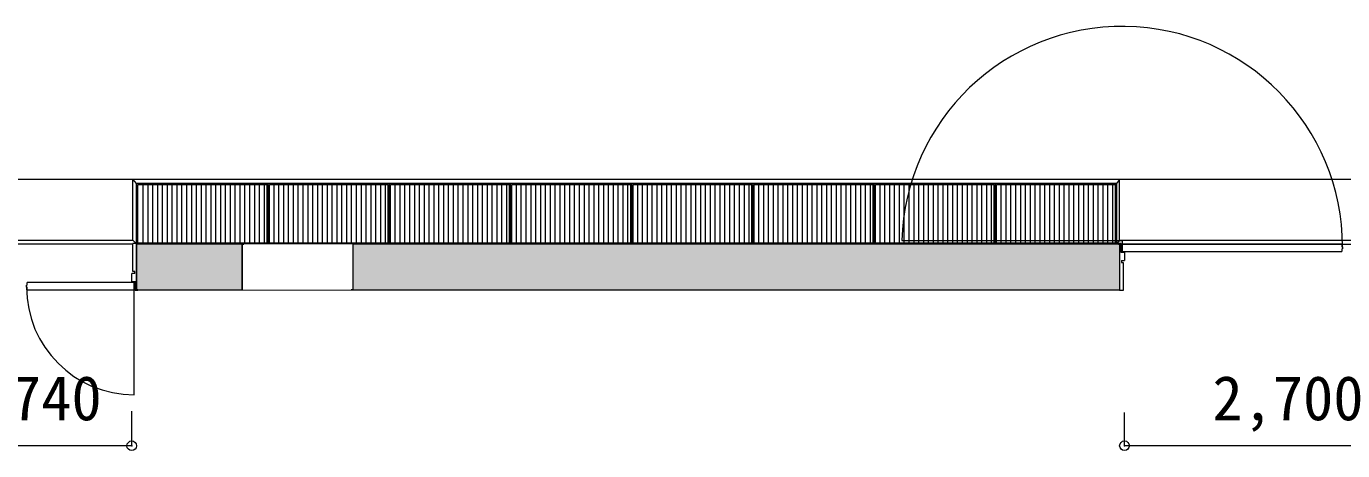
# Model space of a CAD drawing. Units: millimetres at full size, sheet at 1:200; details may follow other scales. Extents: x -96239 to 62349, y -170536 to 17264.
# Drawn here: x -28226 to -17365, y -91567 to -88070 of the extents above; entities that cross this region are included whole.
import ezdxf
from ezdxf.enums import TextEntityAlignment as Align

# ---------------------------------------------------------------- set-up
doc = ezdxf.new("R2010")
doc.units = ezdxf.units.MM
doc.header["$LTSCALE"] = 200
doc.header["$PDMODE"] = 32
doc.header["$PDSIZE"] = 80
for name, color, linetype, lineweight in [('0-1_躯体', 7, 'Continuous', 9), ('0-2_建具', 7, 'Continuous', 9), ('0-3_仕上', 4, 'Continuous', 5), ('0-6_寸法', 4, 'Continuous', 5)]:
    doc.layers.add(name, color=color, linetype=linetype, lineweight=lineweight)
doc.styles.add('ＭＳ ゴシック', font='')
doc.styles.get('ＭＳ ゴシック').set_extended_font_data('MS Gothic')

msp = doc.modelspace()

# ---------------------------------------------------------------- linework, layer by layer
at = {"layer": '0-1_躯体'}
for p, q in [((-3792.2, -89331.2), (-32816.1, -89331.2)), ((-27346.1, -89831.2), (-27346.1, -89331.2)), ((-27346.1, -89331.2), (-27321.1, -89366.2)), ((-27321.1, -89366.2), (-27321.1, -89861.2)), ((-27321.1, -89366.2), (-19230.1, -89366.2)), ((-19205.1, -89331.2), (-19230.1, -89366.2)), ((-19230.1, -89366.2), (-19230.1, -89866.2)), ((-19205.1, -89831.2), (-19205.1, -89331.2)), ((-32816.1, -89831.2), (-27346.1, -89831.2)), ((-27346.1, -89866.2), (-32786.1, -89866.2)), ((-27346.1, -89831.2), (-27321.1, -89861.2)), ((-27346.1, -89866.2), (-27346.1, -89861.2)), ((-27316.1, -89861.2), (-27346.1, -89861.2)), ((-27316.1, -89861.2), (-27316.1, -90241.2)), ((-19205.1, -89866.2), (-27316.1, -89866.2)), ((-19205.1, -89831.2), (-19230.1, -89866.2)), ((-19215.1, -89861.2), (-19215.1, -89866.2)), ((-19192.7, -89861.2), (-19215.1, -89861.2)), ((-19205.1, -89831.2), (-16425.1, -89831.2)), ((-19205.1, -89866.2), (-19205.1, -90241.2)), ((-19195.2, -89866.2), (-16435.1, -89866.2)), ((-19195.1, -89866.2), (-19192.6, -89861.2)), ((-27316.1, -90241.2), (-19205.1, -90241.2))]:
    msp.add_line(p, q, dxfattribs=at)
at = {"layer": '0-1_躯体', "color": 9}
msp.add_solid([(-19205.1, -89866.2), (-27316.1, -89866.2), (-19205.1, -90241.2), (-27316.1, -90241.2)], dxfattribs=at)
at = {"layer": '0-2_建具'}
for p, q in [((-27316.1, -89861.2), (-27346.1, -89861.2)), ((-27346.1, -90091.2), (-27346.1, -89861.2)), ((-27316.1, -90241.2), (-27316.1, -89861.2)), ((-26426.1, -89866.2), (-26426.1, -89891.2)), ((-26191.1, -89866.2), (-26426.1, -89866.2)), ((-26191.1, -89891.2), (-26426.1, -89891.2)), ((-26016.1, -89866.2), (-26191.1, -89866.2)), ((-26026.1, -89896.2), (-26026.1, -89936.2)), ((-26011.1, -89896.2), (-26026.1, -89896.2)), ((-25996.1, -89866.2), (-26011.1, -89866.2)), ((-26011.1, -89866.2), (-26011.1, -89896.2)), ((-25996.1, -89866.2), (-25966.1, -89866.2)), ((-25966.1, -89866.2), (-25966.1, -89896.2)), ((-25966.1, -89896.2), (-25951.1, -89896.2)), ((-25961.1, -89866.2), (-25786.1, -89866.2)), ((-25951.1, -89896.2), (-25951.1, -89936.2)), ((-25786.1, -89866.2), (-25551.1, -89866.2)), ((-25786.1, -89891.2), (-25551.1, -89891.2)), ((-25551.1, -89866.2), (-25551.1, -89891.2)), ((-25531.1, -89866.2), (-25546.1, -89866.2)), ((-25531.1, -89866.2), (-25531.1, -90241.2)), ((-19215.1, -89861.2), (-19192.6, -89861.2)), ((-19215.1, -89861.2), (-19215.1, -89866.2)), ((-19215.1, -89866.2), (-19205.1, -89866.2)), ((-19205.1, -89866.2), (-19205.1, -90246.2)), ((-19192.6, -89861.2), (-19195.1, -89866.2)), ((-19195.1, -89866.2), (-19195.1, -89931.2)), ((-17372.6, -89866.2), (-19185.1, -89866.2)), ((-19185.1, -89926.2), (-17372.6, -89926.2)), ((-17372.6, -89866.2), (-17372.6, -89888.7)), ((-17372.6, -89888.7), (-17366.6, -89888.7)), ((-17372.6, -89903.7), (-17366.6, -89903.7)), ((-17372.6, -89903.7), (-17372.6, -89926.2)), ((-17366.6, -89888.7), (-17366.6, -89903.7)), ((-26026.1, -89936.2), (-26011.1, -89936.2)), ((-26011.1, -89936.2), (-26011.1, -90171.2)), ((-25951.1, -89936.2), (-25966.1, -89936.2)), ((-25966.1, -90171.2), (-25966.1, -89936.2)), ((-19195.1, -89931.2), (-19165.1, -89931.2)), ((-19190.1, -90001.2), (-19190.1, -90016.2)), ((-19190.1, -90001.2), (-19165.1, -90001.2)), ((-19165.1, -89931.2), (-19165.1, -90001.2)), ((-27331.1, -90106.2), (-27356.1, -90106.2)), ((-27356.1, -90176.2), (-27356.1, -90106.2)), ((-27331.1, -90091.2), (-27346.1, -90091.2)), ((-27331.1, -90106.2), (-27331.1, -90091.2)), ((-28224.6, -90218.7), (-28224.6, -90203.7)), ((-28218.6, -90203.7), (-28224.6, -90203.7)), ((-28218.6, -90218.7), (-28224.6, -90218.7)), ((-28218.6, -90203.7), (-28218.6, -90181.2)), ((-27336.1, -90181.2), (-28218.6, -90181.2)), ((-28218.6, -90241.2), (-28218.6, -90218.7)), ((-28218.6, -90241.2), (-27336.1, -90241.2)), ((-27326.1, -90176.2), (-27356.1, -90176.2)), ((-27328.7, -90246.2), (-27326.1, -90241.2)), ((-27306.1, -90246.2), (-27328.7, -90246.2)), ((-27326.1, -90241.2), (-27326.1, -90176.2)), ((-27306.1, -90241.2), (-27316.1, -90241.2)), ((-27306.1, -90246.2), (-27306.1, -90241.2)), ((-26191.1, -90216.2), (-26426.1, -90216.2)), ((-26426.1, -90241.2), (-26426.1, -90216.2)), ((-26191.1, -90241.2), (-26426.1, -90241.2)), ((-26016.1, -90241.2), (-26191.1, -90241.2)), ((-26011.1, -90211.2), (-26026.1, -90211.2)), ((-26011.1, -90241.2), (-26011.1, -90211.2)), ((-25966.1, -90241.2), (-26011.1, -90241.2)), ((-25996.1, -90241.2), (-25966.1, -90241.2)), ((-25966.1, -90211.2), (-25951.1, -90211.2)), ((-25966.1, -90241.2), (-25966.1, -90211.2)), ((-25961.1, -90241.2), (-25786.1, -90241.2)), ((-25786.1, -90216.2), (-25551.1, -90216.2)), ((-25786.1, -90241.2), (-25551.1, -90241.2)), ((-25551.1, -90241.2), (-25551.1, -90216.2)), ((-19175.1, -90246.2), (-19205.1, -90246.2))]:
    msp.add_line(p, q, dxfattribs=at)
at = {"layer": '0-2_建具', "color": 4, "lineweight": 5}
for p, q in [((-21002.8, -89836.2), (-19185.1, -89836.2)), ((-19185.1, -89836.2), (-19185.1, -89926.2)), ((-27336.1, -91107.2), (-27336.1, -90181.2))]:
    msp.add_line(p, q, dxfattribs=at)
at = {"layer": '0-2_建具'}
for points in [[(-26431.1, -89866.2), (-26431.1, -89896.2), (-26416.1, -89896.2), (-26416.1, -89936.2), (-26446.1, -89936.2)], [(-26446.1, -89866.2), (-26446.1, -90241.2), (-26431.1, -90241.2)], [(-26016.1, -89866.2), (-26016.1, -89891.2), (-26191.1, -89891.2)], [(-25961.1, -89866.2), (-25961.1, -89891.2), (-25786.1, -89891.2)], [(-25546.1, -89866.2), (-25546.1, -89896.2), (-25561.1, -89896.2), (-25561.1, -89936.2), (-25531.1, -89936.2)], [(-19190.1, -90016.2), (-19175.1, -90016.2), (-19175.1, -90246.2)], [(-26431.1, -90241.2), (-26431.1, -90211.2), (-26416.1, -90211.2), (-26416.1, -90171.2), (-26446.1, -90171.2)], [(-26016.1, -90241.2), (-26016.1, -90216.2), (-26191.1, -90216.2)], [(-26026.1, -90211.2), (-26026.1, -90171.2), (-26011.1, -90171.2)], [(-25951.1, -90211.2), (-25951.1, -90171.2), (-25966.1, -90171.2)], [(-25961.1, -90241.2), (-25961.1, -90216.2), (-25786.1, -90216.2)], [(-25546.1, -90241.2), (-25546.1, -90211.2), (-25561.1, -90211.2), (-25561.1, -90171.2), (-25531.1, -90171.2)]]:
    msp.add_lwpolyline(points, dxfattribs=at)
at = {"layer": '0-2_建具', "color": 4, "lineweight": 5}
for centre, radius, start, end in [((-19185.1, -89888.7), 1818.5, 0, 178.34564), ((-27336.1, -90218.7), 888.5, 180, 270)]:
    msp.add_arc(centre, radius, start, end, dxfattribs=at)
at = {"layer": '0-3_仕上', "color": 7, "lineweight": 9}
for p, q in [((-27230.1, -89366.2), (-27316.1, -89366.2)), ((-27316.1, -89866.2), (-27316.1, -89366.2)), ((-26239.6, -89376.2), (-27306.1, -89376.2)), ((-26239.6, -89856.2), (-26239.6, -89376.2)), ((-26220.1, -89856.2), (-26220.1, -89376.2)), ((-25239.6, -89376.2), (-26220.1, -89376.2)), ((-25239.6, -89856.2), (-25239.6, -89376.2)), ((-25220.1, -89856.2), (-25220.1, -89376.2)), ((-24239.6, -89376.2), (-25220.1, -89376.2)), ((-24239.6, -89856.2), (-24239.6, -89376.2)), ((-24220.1, -89856.2), (-24220.1, -89376.2)), ((-23239.6, -89376.2), (-24220.1, -89376.2)), ((-23239.6, -89856.2), (-23239.6, -89376.2)), ((-23220.1, -89856.2), (-23220.1, -89376.2)), ((-22239.6, -89376.2), (-23220.1, -89376.2)), ((-22239.6, -89856.2), (-22239.6, -89376.2)), ((-22220.1, -89856.2), (-22220.1, -89376.2)), ((-21239.6, -89376.2), (-22220.1, -89376.2)), ((-21239.6, -89856.2), (-21239.6, -89376.2)), ((-21220.1, -89856.2), (-21220.1, -89376.2)), ((-20239.6, -89376.2), (-21220.1, -89376.2)), ((-20239.6, -89856.2), (-20239.6, -89376.2)), ((-20220.1, -89856.2), (-20220.1, -89376.2)), ((-19239.6, -89376.2), (-20220.1, -89376.2)), ((-19239.6, -89856.2), (-19239.6, -89376.2)), ((-27230.1, -89866.2), (-27316.1, -89866.2)), ((-26230.1, -89866.2), (-27230.1, -89866.2)), ((-25239.6, -89856.2), (-26220.1, -89856.2)), ((-24239.6, -89856.2), (-25220.1, -89856.2)), ((-23239.6, -89856.2), (-24220.1, -89856.2)), ((-22239.6, -89856.2), (-23220.1, -89856.2)), ((-21239.6, -89856.2), (-22220.1, -89856.2)), ((-20239.6, -89856.2), (-21220.1, -89856.2)), ((-19239.6, -89856.2), (-20220.1, -89856.2))]:
    msp.add_line(p, q, dxfattribs=at)
at = {"layer": '0-3_仕上'}
for p, q in [((-27261.9, -89856.2), (-27261.9, -89376.2)), ((-27221.9, -89856.2), (-27221.9, -89376.2)), ((-27181.9, -89856.2), (-27181.9, -89376.2)), ((-27141.9, -89856.2), (-27141.9, -89376.2)), ((-27101.9, -89856.2), (-27101.9, -89376.2)), ((-27061.9, -89856.2), (-27061.9, -89376.2)), ((-27021.9, -89856.2), (-27021.9, -89376.2)), ((-26981.9, -89856.2), (-26981.9, -89376.2)), ((-26941.9, -89856.2), (-26941.9, -89376.2)), ((-26901.9, -89856.2), (-26901.9, -89376.2)), ((-26861.9, -89856.2), (-26861.9, -89376.2)), ((-26821.9, -89856.2), (-26821.9, -89376.2)), ((-26781.9, -89856.2), (-26781.9, -89376.2)), ((-26741.9, -89856.2), (-26741.9, -89376.2)), ((-26701.9, -89856.2), (-26701.9, -89376.2)), ((-26661.9, -89856.2), (-26661.9, -89376.2)), ((-26621.9, -89856.2), (-26621.9, -89376.2)), ((-26581.9, -89856.2), (-26581.9, -89376.2)), ((-26541.9, -89856.2), (-26541.9, -89376.2)), ((-26501.9, -89856.2), (-26501.9, -89376.2)), ((-26461.9, -89856.2), (-26461.9, -89376.2)), ((-26421.9, -89856.2), (-26421.9, -89376.2)), ((-26381.9, -89856.2), (-26381.9, -89376.2)), ((-26341.9, -89856.2), (-26341.9, -89376.2)), ((-26301.9, -89856.2), (-26301.9, -89376.2)), ((-26261.9, -89856.2), (-26261.9, -89376.2)), ((-26181.9, -89856.2), (-26181.9, -89376.2)), ((-26141.9, -89856.2), (-26141.9, -89376.2)), ((-26101.9, -89856.2), (-26101.9, -89376.2)), ((-26061.9, -89856.2), (-26061.9, -89376.2)), ((-26021.9, -89856.2), (-26021.9, -89376.2)), ((-25981.9, -89856.2), (-25981.9, -89376.2)), ((-25941.9, -89856.2), (-25941.9, -89376.2)), ((-25901.9, -89856.2), (-25901.9, -89376.2)), ((-25861.9, -89856.2), (-25861.9, -89376.2)), ((-25821.9, -89856.2), (-25821.9, -89376.2)), ((-25781.9, -89856.2), (-25781.9, -89376.2)), ((-25741.9, -89856.2), (-25741.9, -89376.2)), ((-25701.9, -89856.2), (-25701.9, -89376.2)), ((-25661.9, -89856.2), (-25661.9, -89376.2)), ((-25621.9, -89856.2), (-25621.9, -89376.2)), ((-25581.9, -89856.2), (-25581.9, -89376.2)), ((-25541.9, -89856.2), (-25541.9, -89376.2)), ((-25501.9, -89856.2), (-25501.9, -89376.2)), ((-25461.9, -89856.2), (-25461.9, -89376.2)), ((-25421.9, -89856.2), (-25421.9, -89376.2)), ((-25381.9, -89856.2), (-25381.9, -89376.2)), ((-25341.9, -89856.2), (-25341.9, -89376.2)), ((-25301.9, -89856.2), (-25301.9, -89376.2)), ((-25261.9, -89856.2), (-25261.9, -89376.2)), ((-25181.9, -89856.2), (-25181.9, -89376.2)), ((-25141.9, -89856.2), (-25141.9, -89376.2)), ((-25101.9, -89856.2), (-25101.9, -89376.2)), ((-25061.9, -89856.2), (-25061.9, -89376.2)), ((-25021.9, -89856.2), (-25021.9, -89376.2)), ((-24981.9, -89856.2), (-24981.9, -89376.2)), ((-24941.9, -89856.2), (-24941.9, -89376.2)), ((-24901.9, -89856.2), (-24901.9, -89376.2)), ((-24861.9, -89856.2), (-24861.9, -89376.2)), ((-24821.9, -89856.2), (-24821.9, -89376.2)), ((-24781.9, -89856.2), (-24781.9, -89376.2)), ((-24741.9, -89856.2), (-24741.9, -89376.2)), ((-24701.9, -89856.2), (-24701.9, -89376.2)), ((-24661.9, -89856.2), (-24661.9, -89376.2)), ((-24621.9, -89856.2), (-24621.9, -89376.2)), ((-24581.9, -89856.2), (-24581.9, -89376.2)), ((-24541.9, -89856.2), (-24541.9, -89376.2)), ((-24501.9, -89856.2), (-24501.9, -89376.2)), ((-24461.9, -89856.2), (-24461.9, -89376.2)), ((-24421.9, -89856.2), (-24421.9, -89376.2)), ((-24381.9, -89856.2), (-24381.9, -89376.2)), ((-24341.9, -89856.2), (-24341.9, -89376.2)), ((-24301.9, -89856.2), (-24301.9, -89376.2)), ((-24261.9, -89856.2), (-24261.9, -89376.2)), ((-24181.9, -89856.2), (-24181.9, -89376.2)), ((-24141.9, -89856.2), (-24141.9, -89376.2)), ((-24101.9, -89856.2), (-24101.9, -89376.2)), ((-24061.9, -89856.2), (-24061.9, -89376.2)), ((-24021.9, -89856.2), (-24021.9, -89376.2)), ((-23981.9, -89856.2), (-23981.9, -89376.2)), ((-23941.9, -89856.2), (-23941.9, -89376.2)), ((-23901.9, -89856.2), (-23901.9, -89376.2)), ((-23861.9, -89856.2), (-23861.9, -89376.2)), ((-23821.9, -89856.2), (-23821.9, -89376.2)), ((-23781.9, -89856.2), (-23781.9, -89376.2)), ((-23741.9, -89856.2), (-23741.9, -89376.2)), ((-23701.9, -89856.2), (-23701.9, -89376.2)), ((-23661.9, -89856.2), (-23661.9, -89376.2)), ((-23621.9, -89856.2), (-23621.9, -89376.2)), ((-23581.9, -89856.2), (-23581.9, -89376.2)), ((-23541.9, -89856.2), (-23541.9, -89376.2)), ((-23501.9, -89856.2), (-23501.9, -89376.2)), ((-23461.9, -89856.2), (-23461.9, -89376.2)), ((-23421.9, -89856.2), (-23421.9, -89376.2)), ((-23381.9, -89856.2), (-23381.9, -89376.2)), ((-23341.9, -89856.2), (-23341.9, -89376.2)), ((-23301.9, -89856.2), (-23301.9, -89376.2)), ((-23261.9, -89856.2), (-23261.9, -89376.2)), ((-23181.9, -89856.2), (-23181.9, -89376.2)), ((-23141.9, -89856.2), (-23141.9, -89376.2)), ((-23101.9, -89856.2), (-23101.9, -89376.2)), ((-23061.9, -89856.2), (-23061.9, -89376.2)), ((-23021.9, -89856.2), (-23021.9, -89376.2)), ((-22981.9, -89856.2), (-22981.9, -89376.2)), ((-22941.9, -89856.2), (-22941.9, -89376.2)), ((-22901.9, -89856.2), (-22901.9, -89376.2)), ((-22861.9, -89856.2), (-22861.9, -89376.2)), ((-22821.9, -89856.2), (-22821.9, -89376.2)), ((-22781.9, -89856.2), (-22781.9, -89376.2)), ((-22741.9, -89856.2), (-22741.9, -89376.2)), ((-22701.9, -89856.2), (-22701.9, -89376.2)), ((-22661.9, -89856.2), (-22661.9, -89376.2)), ((-22621.9, -89856.2), (-22621.9, -89376.2)), ((-22581.9, -89856.2), (-22581.9, -89376.2)), ((-22541.9, -89856.2), (-22541.9, -89376.2)), ((-22501.9, -89856.2), (-22501.9, -89376.2)), ((-22461.9, -89856.2), (-22461.9, -89376.2)), ((-22421.9, -89856.2), (-22421.9, -89376.2)), ((-22381.9, -89856.2), (-22381.9, -89376.2)), ((-22341.9, -89856.2), (-22341.9, -89376.2)), ((-22301.9, -89856.2), (-22301.9, -89376.2)), ((-22261.9, -89856.2), (-22261.9, -89376.2)), ((-22181.9, -89856.2), (-22181.9, -89376.2)), ((-22141.9, -89856.2), (-22141.9, -89376.2)), ((-22101.9, -89856.2), (-22101.9, -89376.2)), ((-22061.9, -89856.2), (-22061.9, -89376.2)), ((-22021.9, -89856.2), (-22021.9, -89376.2)), ((-21981.9, -89856.2), (-21981.9, -89376.2)), ((-21941.9, -89856.2), (-21941.9, -89376.2)), ((-21901.9, -89856.2), (-21901.9, -89376.2)), ((-21861.9, -89856.2), (-21861.9, -89376.2)), ((-21821.9, -89856.2), (-21821.9, -89376.2)), ((-21781.9, -89856.2), (-21781.9, -89376.2)), ((-21741.9, -89856.2), (-21741.9, -89376.2)), ((-21701.9, -89856.2), (-21701.9, -89376.2)), ((-21661.9, -89856.2), (-21661.9, -89376.2)), ((-21621.9, -89856.2), (-21621.9, -89376.2)), ((-21581.9, -89856.2), (-21581.9, -89376.2)), ((-21541.9, -89856.2), (-21541.9, -89376.2)), ((-21501.9, -89856.2), (-21501.9, -89376.2)), ((-21461.9, -89856.2), (-21461.9, -89376.2)), ((-21421.9, -89856.2), (-21421.9, -89376.2)), ((-21381.9, -89856.2), (-21381.9, -89376.2)), ((-21341.9, -89856.2), (-21341.9, -89376.2)), ((-21301.9, -89856.2), (-21301.9, -89376.2)), ((-21261.9, -89856.2), (-21261.9, -89376.2)), ((-21181.9, -89856.2), (-21181.9, -89376.2)), ((-21141.9, -89856.2), (-21141.9, -89376.2)), ((-21101.9, -89856.2), (-21101.9, -89376.2)), ((-21061.9, -89856.2), (-21061.9, -89376.2)), ((-21021.9, -89856.2), (-21021.9, -89376.2)), ((-20981.9, -89856.2), (-20981.9, -89376.2)), ((-20941.9, -89856.2), (-20941.9, -89376.2)), ((-20901.9, -89856.2), (-20901.9, -89376.2)), ((-20861.9, -89856.2), (-20861.9, -89376.2)), ((-20821.9, -89856.2), (-20821.9, -89376.2)), ((-20781.9, -89856.2), (-20781.9, -89376.2)), ((-20741.9, -89856.2), (-20741.9, -89376.2)), ((-20701.9, -89856.2), (-20701.9, -89376.2)), ((-20661.9, -89856.2), (-20661.9, -89376.2)), ((-20621.9, -89856.2), (-20621.9, -89376.2)), ((-20581.9, -89856.2), (-20581.9, -89376.2)), ((-20541.9, -89856.2), (-20541.9, -89376.2)), ((-20501.9, -89856.2), (-20501.9, -89376.2)), ((-20461.9, -89856.2), (-20461.9, -89376.2)), ((-20421.9, -89856.2), (-20421.9, -89376.2)), ((-20381.9, -89856.2), (-20381.9, -89376.2)), ((-20341.9, -89856.2), (-20341.9, -89376.2)), ((-20301.9, -89856.2), (-20301.9, -89376.2)), ((-20261.9, -89856.2), (-20261.9, -89376.2)), ((-20181.9, -89856.2), (-20181.9, -89376.2)), ((-20141.9, -89856.2), (-20141.9, -89376.2)), ((-20101.9, -89856.2), (-20101.9, -89376.2)), ((-20061.9, -89856.2), (-20061.9, -89376.2)), ((-20021.9, -89856.2), (-20021.9, -89376.2)), ((-19981.9, -89856.2), (-19981.9, -89376.2)), ((-19941.9, -89856.2), (-19941.9, -89376.2)), ((-19901.9, -89856.2), (-19901.9, -89376.2)), ((-19861.9, -89856.2), (-19861.9, -89376.2)), ((-19821.9, -89856.2), (-19821.9, -89376.2)), ((-19781.9, -89856.2), (-19781.9, -89376.2)), ((-19741.9, -89856.2), (-19741.9, -89376.2)), ((-19701.9, -89856.2), (-19701.9, -89376.2)), ((-19661.9, -89856.2), (-19661.9, -89376.2)), ((-19621.9, -89856.2), (-19621.9, -89376.2)), ((-19581.9, -89856.2), (-19581.9, -89376.2)), ((-19541.9, -89856.2), (-19541.9, -89376.2)), ((-19501.9, -89856.2), (-19501.9, -89376.2)), ((-19461.9, -89856.2), (-19461.9, -89376.2)), ((-19421.9, -89856.2), (-19421.9, -89376.2)), ((-19381.9, -89856.2), (-19381.9, -89376.2)), ((-19341.9, -89856.2), (-19341.9, -89376.2)), ((-19301.9, -89856.2), (-19301.9, -89376.2)), ((-19261.9, -89856.2), (-19261.9, -89376.2))]:
    msp.add_line(p, q, dxfattribs=at)
at = {"layer": '0-3_仕上', "color": 7, "lineweight": 9}
for points in [[(-26239.6, -89856.2), (-27306.1, -89856.2), (-27306.1, -89376.2)], [(-26230.1, -89866.2), (-26230.1, -89366.2), (-27230.1, -89366.2)], [(-25230.1, -89866.2), (-25230.1, -89366.2), (-26230.1, -89366.2)], [(-25230.1, -89866.2), (-26230.1, -89866.2), (-26230.1, -89366.2)], [(-24230.1, -89866.2), (-24230.1, -89366.2), (-25230.1, -89366.2)], [(-24230.1, -89866.2), (-25230.1, -89866.2), (-25230.1, -89366.2)], [(-23230.1, -89866.2), (-23230.1, -89366.2), (-24230.1, -89366.2)], [(-23230.1, -89866.2), (-24230.1, -89866.2), (-24230.1, -89366.2)], [(-22230.1, -89866.2), (-22230.1, -89366.2), (-23230.1, -89366.2)], [(-22230.1, -89866.2), (-23230.1, -89866.2), (-23230.1, -89366.2)], [(-21230.1, -89866.2), (-21230.1, -89366.2), (-22230.1, -89366.2)], [(-21230.1, -89866.2), (-22230.1, -89866.2), (-22230.1, -89366.2)], [(-20230.1, -89866.2), (-20230.1, -89366.2), (-21230.1, -89366.2)], [(-20230.1, -89866.2), (-21230.1, -89866.2), (-21230.1, -89366.2)], [(-19230.1, -89866.2), (-19230.1, -89366.2), (-20230.1, -89366.2)], [(-19230.1, -89866.2), (-20230.1, -89866.2), (-20230.1, -89366.2)]]:
    msp.add_lwpolyline(points, dxfattribs=at)
at = {"layer": '0-6_寸法'}
for p, q in [((-27356.1, -91527.1), (-27356.1, -91242.5)), ((-19165.1, -91526.9), (-19165.1, -91252.8)), ((-27356.1, -91527.1), (-29096.1, -91527.1)), ((-16465.1, -91526.9), (-19165.1, -91526.9))]:
    msp.add_line(p, q, dxfattribs=at)
for p in [(-27356.1, -91527.1), (-19165.1, -91526.9)]:
    msp.add_point(p, dxfattribs=at)

# ---------------------------------------------------------------- texts
at = {"layer": '0-6_寸法', "style": 'ＭＳ ゴシック'}
for s, p in [('1,740', (-28851.1, -91427.1)), ('2,700', (-18440.1, -91426.9))]:
    msp.add_text(s, height=366.6, dxfattribs=at).set_placement(p, align=Align.BOTTOM_LEFT)

# ---------------------------------------------------------------- next in the draw order: wipeouts: each hides what was drawn before it
msp.add_wipeout([(-26446.1, -89866.2), (-26446.1, -90241.2), (-25531.1, -90241.2), (-25531.1, -89866.2)])

# ---------------------------------------------------------------- next in the draw order: wipeouts: each hides what was drawn before it
msp.add_wipeout([(-26446.1, -89866.2), (-26446.1, -90241.2), (-25531.1, -90241.2), (-25531.1, -89866.2)])

# ---------------------------------------------------------------- next in the draw order: linework, layer by layer
at = {"layer": '0-1_躯体'}
for p, q in [((-26446.1, -90241.2), (-26446.1, -89866.2)), ((-25531.1, -89866.2), (-25531.1, -90241.2))]:
    msp.add_line(p, q, dxfattribs=at)
at = {"layer": '0-2_建具'}
for p, q in [((-26446.1, -89866.2), (-26446.1, -90241.2)), ((-26446.1, -89866.2), (-26431.1, -89866.2)), ((-25531.1, -89866.2), (-25531.1, -90241.2)), ((-25531.1, -90241.2), (-25546.1, -90241.2))]:
    msp.add_line(p, q, dxfattribs=at)

doc.saveas('drawing.dxf')
